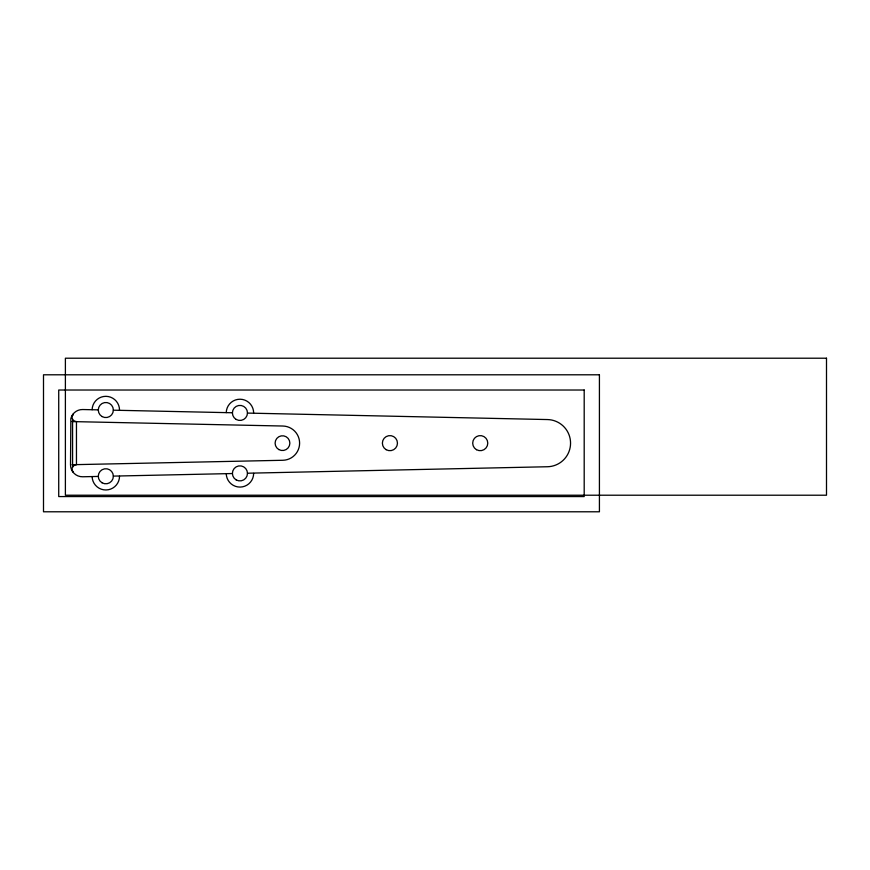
<?xml version="1.0" encoding="UTF-8"?>
<svg xmlns="http://www.w3.org/2000/svg" width="870" height="870" viewBox="0 0 870 870"><rect width="100%" height="100%" fill="white"/><g stroke="black" fill="none" stroke-linecap="round" stroke-linejoin="round"><path stroke-width="1.3" d="M98.288 476.434L82.683 476.771A11.919 11.919 0 0 1 70.513 464.7L70.851 418.611A11.919 11.919 0 0 1 82.683 409.531L98.288 409.868M113.35 476.107L232.399 473.541M247.471 473.215L547.458 466.744A23.599 23.599 0 0 0 570.557 443.156A23.599 23.599 0 0 0 547.458 419.558L247.471 413.087M72.014 421.58L282.848 426.028A17.128 17.128 0 0 1 299.606 443.156A17.128 17.128 0 0 1 282.848 460.273L72.014 464.721M113.35 410.194L232.399 412.761M72.917 415.349L72.917 414.261A4.567 4.567 0 0 0 76.462 421.58L76.462 464.721A4.567 4.567 0 0 0 72.917 472.04L72.917 471.235M92.122 409.737A13.702 13.702 0 0 1 105.966 396.328A13.702 13.702 0 0 1 119.516 410.031M226.243 412.63A13.702 13.702 0 0 1 240.087 399.221A13.702 13.702 0 0 1 253.638 412.924M253.638 473.378A13.702 13.702 0 0 1 240.087 487.08A13.702 13.702 0 0 1 226.243 473.671M119.516 476.271A13.702 13.702 0 0 1 105.966 489.973A13.702 13.702 0 0 1 92.122 476.564M72.754 466.82A10.309 10.309 0 0 1 72.58 464.721L72.569 421.58A10.309 10.309 0 0 1 72.645 420.177M826.5 358.212L65.391 358.212L65.391 495.215L826.5 495.215L826.5 358.212M599.419 374.796L43.5 374.796L43.5 511.788L599.419 511.788L599.419 374.796M584.194 390.021L58.725 390.021L58.725 496.563L584.194 496.563L584.194 390.021M278.781 449.54A7.384 7.384 0 0 0 289.862 443.156A7.384 7.384 0 0 0 278.781 436.762A7.384 7.384 0 0 0 278.781 449.54M102.051 416.556A7.536 7.536 0 0 0 113.361 410.031A7.536 7.536 0 0 0 102.051 403.506A7.536 7.536 0 0 0 102.051 416.556M236.172 419.449A7.536 7.536 0 0 0 247.471 412.924A7.536 7.536 0 0 0 236.172 406.399A7.536 7.536 0 0 0 236.172 419.449M102.051 482.796A7.536 7.536 0 0 0 113.361 476.271A7.536 7.536 0 0 0 102.051 469.746A7.536 7.536 0 0 0 102.051 482.796M386.149 449.681A7.536 7.536 0 0 0 397.459 443.156A7.536 7.536 0 0 0 386.149 436.62A7.536 7.536 0 0 0 386.149 449.681M476.466 449.681A7.536 7.536 0 0 0 487.776 443.156A7.536 7.536 0 0 0 476.466 436.62A7.536 7.536 0 0 0 476.466 449.681M236.172 479.903A7.536 7.536 0 0 0 247.471 473.378A7.536 7.536 0 0 0 236.172 466.853A7.536 7.536 0 0 0 236.172 479.903"/></g></svg>
